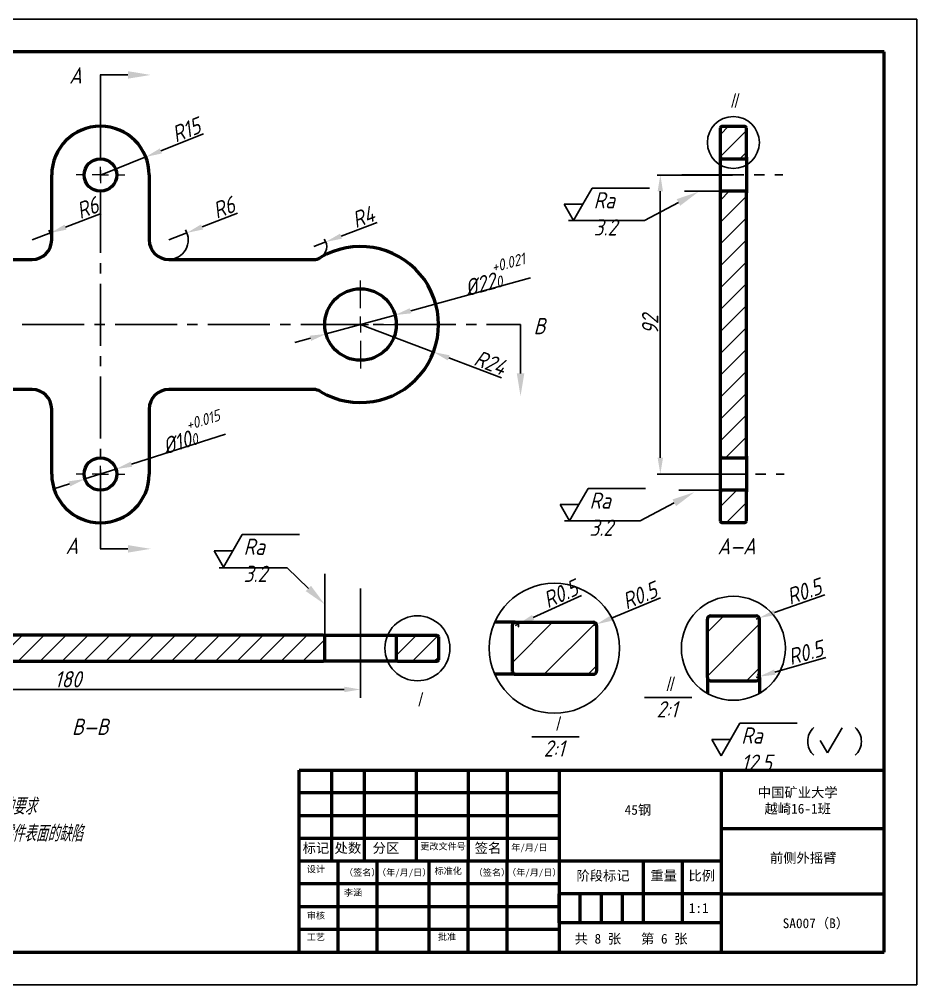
# Model space of a CAD drawing. Header units: millimetres. Extents: x -1183 to 2192, y -627 to 612.
# Drawn here: x 1607.2 to 1883.2, y 314.8 to 611.8 of the extents above; entities that cross this region are included whole.
import ezdxf
from ezdxf import colors
from ezdxf.entities.mleader import LeaderData, LeaderLine
from ezdxf.math import Vec2, Vec3

# ---------------------------------------------------------------- set-up
doc = ezdxf.new("R2010")
doc.units = ezdxf.units.MM
doc.linetypes.add('CENTER2', pattern=[28.575, 19.05, -3.175, 3.175, -3.175])
doc.linetypes.add('SLD-实线', pattern=[0])
doc.layers.add('6文字层', color=7, linetype='Continuous')
doc.layers.add('尺寸线', color=7, linetype='SLD-实线')
for name, color, linetype, lineweight in [('剖面线', 7, 'Continuous', 25), ('标注', 7, 'Continuous', 25), ('点划线', 7, 'CENTER2', 25), ('粗实线', 7, 'Continuous', 50), ('细实线', 7, 'Continuous', 25)]:
    doc.layers.add(name, color=color, linetype=linetype, lineweight=lineweight)
doc.styles.add('8', font='gbeitc.shx', dxfattribs={"height": 8, "bigfont": 'gbcbig.shx'})
doc.styles.add('标注字体', font='gbeitc.shx', dxfattribs={"height": 5, "bigfont": 'gbcbig.shx'})
doc.dimstyles.new('标注', dxfattribs={"dimtxt": 5, "dimasz": 5, "dimexe": 1, "dimexo": 0, "dimtad": 1, "dimdec": 1, "dimdsep": 46, "dimtxsty": '标注字体', "dimcen": -1, "dimadec": 0, "dimazin": 0, "dimtfac": 1, "dimtdec": 1, "dimtmove": 0, "dimatfit": 3, "dimfxl": 1, "dimarcsym": 0})
doc.dimstyles.new('轴径 标注', dxfattribs={"dimtxt": 5, "dimasz": 5, "dimexe": 1, "dimexo": 0, "dimtad": 1, "dimdec": 1, "dimdsep": 46, "dimtxsty": '标注字体', "dimcen": -1, "dimadec": 0, "dimazin": 0, "dimtfac": 1, "dimtdec": 1, "dimtmove": 0, "dimatfit": 3, "dimfxl": 1, "dimarcsym": 0})
pattern_1 = [(45, (-140.362, 297), (-3.367596, 3.367596), [])]

# ---------------------------------------------------------------- blocks, each defined once
blk = doc.blocks.new('SW_CENTERMARKSYMBOL_1')
at = {"color": 0, "linetype": 'Continuous', "lineweight": 0}
for p, q in [((0, 2.5), (0, 3.75)), ((-2.5, 0), (-3.75, 0)), ((0, 0), (-1.25, 0)), ((0, 0), (0, 1.25)), ((0, 0), (0, -1.25)), ((0, 0), (1.25, 0)), ((2.5, 0), (3.75, 0)), ((0, -2.5), (0, -3.75))]:
    blk.add_line(p, q, dxfattribs=at)
blk = doc.blocks.new('SW_CENTERMARKSYMBOL_2')
at = {"color": 0, "linetype": 'Continuous', "lineweight": 0}
for p, q in [((0, 2.5), (0, 6.75)), ((-2.5, 0), (-6.75, 0)), ((0, 0), (-1.25, 0)), ((0, 0), (0, 1.25)), ((0, 0), (0, -1.25)), ((0, 0), (1.25, 0)), ((2.5, 0), (6.75, 0)), ((0, -2.5), (0, -6.75))]:
    blk.add_line(p, q, dxfattribs=at)
blk = doc.blocks.new('SW_CENTERMARKSYMBOL_3')
at = {"color": 0, "linetype": 'Continuous', "lineweight": 0}
for p, q in [((0, 2.5), (0, 3.75)), ((-2.5, 0), (-3.75, 0)), ((0, 0), (-1.25, 0)), ((0, 0), (0, 1.25)), ((0, 0), (0, -1.25)), ((0, 0), (1.25, 0)), ((2.5, 0), (3.75, 0)), ((0, -2.5), (0, -3.75))]:
    blk.add_line(p, q, dxfattribs=at)
blk = doc.blocks.new('*D60')
at = {"layer": 'Defpoints', "color": 0, "transparency": 16777216}
for p in [(1826.53, 563.93), (1804.37, 471.93), (1826.95, 471.93)]:
    blk.add_point(p, dxfattribs=at)
at = {"layer": '标注', "color": 0, "lineweight": -2, "transparency": 16777216}
for p, q in [((1826.53, 563.93), (1803.37, 563.93)), ((1804.37, 558.93), (1804.37, 476.93)), ((1826.95, 471.93), (1803.37, 471.93))]:
    blk.add_line(p, q, dxfattribs=at)
at = {"layer": '标注', "color": 0, "transparency": 16777216}
for points in [[(1803.54, 558.93), (1805.2, 558.93), (1804.37, 563.93)], [(1803.54, 476.93), (1805.2, 476.93), (1804.37, 471.93)]]:
    blk.add_solid(points, dxfattribs=at)
at = {"layer": '标注', "color": 0, "transparency": 16777216, "insert": (1801.24, 517.93), "char_height": 5, "attachment_point": 5, "rotation": 90, "style": '标注字体'}
blk.add_mtext('92', dxfattribs=at)
blk = doc.blocks.new('*D61')
at = {"layer": 'Defpoints', "color": 0, "transparency": 16777216}
for p in [(1712.15, 431.78), (1532.15, 405.66), (1712.15, 405.66)]:
    blk.add_point(p, dxfattribs=at)
at = {"layer": '标注', "color": 0, "lineweight": -2, "transparency": 16777216}
for p, q in [((1712.15, 431.78), (1712.15, 404.66)), ((1532.15, 405.66), (1532.15, 406.66)), ((1537.15, 405.66), (1707.15, 405.66))]:
    blk.add_line(p, q, dxfattribs=at)
at = {"layer": '标注', "color": 0, "transparency": 16777216}
for points in [[(1537.15, 406.5), (1537.15, 404.83), (1532.15, 405.66)], [(1707.15, 406.5), (1707.15, 404.83), (1712.15, 405.66)]]:
    blk.add_solid(points, dxfattribs=at)
at = {"layer": '标注', "color": 0, "transparency": 16777216, "insert": (1622.15, 408.79), "char_height": 5, "attachment_point": 5, "style": '标注字体'}
blk.add_mtext('180', dxfattribs=at)
blk = doc.blocks.new('*D64')
at = {"layer": 'Defpoints', "color": 0, "transparency": 16777216}
for p in [(1722.76, 520.85), (1701.54, 515.02)]:
    blk.add_point(p, dxfattribs=at)
at = {"layer": '标注', "color": 0, "lineweight": -2, "transparency": 16777216}
for p, q in [((1764.48, 532.31), (1727.58, 522.17)), ((1701.54, 515.02), (1722.76, 520.85)), ((1696.72, 513.69), (1691.9, 512.37))]:
    blk.add_line(p, q, dxfattribs=at)
at = {"layer": '标注', "color": 0, "transparency": 16777216}
for points in [[(1727.36, 522.97), (1727.8, 521.37), (1722.76, 520.85)], [(1696.5, 514.5), (1696.94, 512.89), (1701.54, 515.02)]]:
    blk.add_solid(points, dxfattribs=at)
at = {"layer": '标注', "color": 0, "transparency": 16777216, "insert": (1753.58, 533.29), "char_height": 5, "attachment_point": 5, "rotation": 15.3622, "style": '标注字体'}
blk.add_mtext('%%C22{\\H0.7x;\\S+0.021^ 0;}', dxfattribs=at)
blk = doc.blocks.new('*D66')
at = {"layer": 'Defpoints', "color": 0, "transparency": 16777216}
for p in [(1636.92, 473.45), (1627.39, 470.42)]:
    blk.add_point(p, dxfattribs=at)
at = {"layer": '标注', "color": 0, "lineweight": -2, "transparency": 16777216}
for p, q in [((1670.65, 484.17), (1641.68, 474.96)), ((1627.39, 470.42), (1636.92, 473.45)), ((1622.62, 468.9), (1617.86, 467.39))]:
    blk.add_line(p, q, dxfattribs=at)
at = {"layer": '标注', "color": 0, "transparency": 16777216}
for points in [[(1641.43, 475.76), (1641.93, 474.17), (1636.92, 473.45)], [(1622.37, 469.7), (1622.87, 468.11), (1627.39, 470.42)]]:
    blk.add_solid(points, dxfattribs=at)
at = {"layer": '标注', "color": 0, "transparency": 16777216, "insert": (1660.19, 484.87), "char_height": 5, "attachment_point": 5, "rotation": 17.6409, "style": '标注字体'}
blk.add_mtext('%%C10{\\H0.7x;\\S+0.015^ 0;}', dxfattribs=at)
blk = doc.blocks.new('*D69')
at = {"layer": 'Defpoints', "color": 0, "transparency": 16777216}
for p in [(1712.15, 517.93), (1734.6, 509.45)]:
    blk.add_point(p, dxfattribs=at)
at = {"layer": '标注', "color": 0, "lineweight": -2, "transparency": 16777216}
for p, q in [((1712.15, 517.93), (1734.6, 509.45)), ((1755.5, 501.56), (1739.28, 507.68))]:
    blk.add_line(p, q, dxfattribs=at)
at = {"layer": '标注', "color": 0, "transparency": 16777216}
blk.add_solid([(1739.57, 508.46), (1738.98, 506.9), (1734.6, 509.45)], dxfattribs=at)
at = {"layer": '标注', "color": 0, "transparency": 16777216, "insert": (1752.02, 506.21), "char_height": 5, "attachment_point": 5, "rotation": 339.3058, "style": '标注字体'}
blk.add_mtext('R24', dxfattribs=at)
blk = doc.blocks.new('*D71')
at = {"layer": 'Defpoints', "color": 0, "transparency": 16777216}
for p in [(1697.74, 541.94), (1701.48, 543.35)]:
    blk.add_point(p, dxfattribs=at)
at = {"layer": '标注', "color": 0, "lineweight": -2, "transparency": 16777216}
for p, q in [((1717.27, 549.3), (1706.16, 545.11)), ((1697.74, 541.94), (1701.48, 543.35))]:
    blk.add_line(p, q, dxfattribs=at)
blk.add_arc((1697.74, 541.94), 4, 300.9833, 34.9685, dxfattribs=at)
at = {"layer": '标注', "color": 0, "transparency": 16777216}
blk.add_solid([(1705.86, 545.89), (1706.45, 544.33), (1701.48, 543.35)], dxfattribs=at)
at = {"layer": '标注', "color": 0, "transparency": 16777216, "insert": (1712.95, 551.01), "char_height": 5, "attachment_point": 5, "rotation": 20.6445, "style": '标注字体'}
blk.add_mtext('R4', dxfattribs=at)
blk = doc.blocks.new('*D74')
at = {"layer": 'Defpoints', "color": 0, "transparency": 16777216}
for p in [(1653.15, 543.94), (1658.74, 546.12)]:
    blk.add_point(p, dxfattribs=at)
at = {"layer": '标注', "color": 0, "lineweight": -2, "transparency": 16777216}
for p, q in [((1674.36, 552.23), (1663.4, 547.94)), ((1653.15, 543.94), (1658.74, 546.12))]:
    blk.add_line(p, q, dxfattribs=at)
blk.add_arc((1653.15, 543.94), 6, 270, 30.9003, dxfattribs=at)
at = {"layer": '标注', "color": 0, "transparency": 16777216}
blk.add_solid([(1663.09, 548.72), (1663.7, 547.17), (1658.74, 546.12)], dxfattribs=at)
at = {"layer": '标注', "color": 0, "transparency": 16777216, "insert": (1670.07, 553.91), "char_height": 5, "attachment_point": 5, "rotation": 21.351, "style": '标注字体'}
blk.add_mtext('R6', dxfattribs=at)
blk = doc.blocks.new('*D78')
at = {"layer": 'Defpoints', "color": 0, "transparency": 16777216}
for p in [(1611.15, 543.94), (1616.75, 546.09)]:
    blk.add_point(p, dxfattribs=at)
at = {"layer": '标注', "color": 0, "lineweight": -2, "transparency": 16777216}
for p, q in [((1632.4, 552.12), (1621.42, 547.89)), ((1611.15, 543.94), (1616.75, 546.09))]:
    blk.add_line(p, q, dxfattribs=at)
blk.add_arc((1611.15, 543.94), 6, 0, 30.6132, dxfattribs=at)
at = {"layer": '标注', "color": 0, "transparency": 16777216}
blk.add_solid([(1621.12, 548.67), (1621.71, 547.11), (1616.75, 546.09)], dxfattribs=at)
at = {"layer": '标注', "color": 0, "transparency": 16777216, "insert": (1628.12, 553.82), "char_height": 5, "attachment_point": 5, "rotation": 21.0639, "style": '标注字体'}
blk.add_mtext('R6', dxfattribs=at)
blk = doc.blocks.new('*D84')
at = {"layer": 'Defpoints', "color": 0, "transparency": 16777216}
for p in [(1783.77, 425.32), (1784.7, 425.7)]:
    blk.add_point(p, dxfattribs=at)
at = {"layer": '标注', "color": 0, "lineweight": -2, "transparency": 16777216}
for p, q in [((1804.44, 433.83), (1789.32, 427.6)), ((1783.77, 425.32), (1784.7, 425.7))]:
    blk.add_line(p, q, dxfattribs=at)
at = {"layer": '标注', "color": 0, "transparency": 16777216}
blk.add_solid([(1789, 428.37), (1789.64, 426.83), (1784.7, 425.7)], dxfattribs=at)
at = {"layer": '标注', "color": 0, "transparency": 16777216, "insert": (1798, 434.56), "char_height": 5, "attachment_point": 5, "rotation": 22.3662, "style": '标注字体'}
blk.add_mtext('R0.5', dxfattribs=at)
blk = doc.blocks.new('*D85')
at = {"layer": 'Defpoints', "color": 0, "transparency": 16777216}
for p in [(1759.77, 425.32), (1760.68, 425.73)]:
    blk.add_point(p, dxfattribs=at)
at = {"layer": '标注', "color": 0, "lineweight": -2, "transparency": 16777216}
for p, q in [((1780.13, 434.56), (1765.23, 427.8)), ((1759.77, 425.32), (1760.68, 425.73))]:
    blk.add_line(p, q, dxfattribs=at)
blk.add_arc((1759.77, 425.32), 1, 327.1282, 90, dxfattribs=at)
at = {"layer": '标注', "color": 0, "transparency": 16777216}
blk.add_solid([(1764.89, 428.56), (1765.58, 427.04), (1760.68, 425.73)], dxfattribs=at)
at = {"layer": '标注', "color": 0, "transparency": 16777216, "insert": (1773.66, 435.06), "char_height": 5, "attachment_point": 5, "rotation": 24.424, "style": '标注字体'}
blk.add_mtext('R0.5', dxfattribs=at)
blk = doc.blocks.new('*D86')
at = {"layer": 'Defpoints', "color": 0, "transparency": 16777216}
for p in [(1833.84, 427.32), (1834.78, 427.65)]:
    blk.add_point(p, dxfattribs=at)
at = {"layer": '标注', "color": 0, "lineweight": -2, "transparency": 16777216}
for p, q in [((1854.94, 434.72), (1839.5, 429.31)), ((1833.84, 427.32), (1834.78, 427.65))]:
    blk.add_line(p, q, dxfattribs=at)
at = {"layer": '标注', "color": 0, "transparency": 16777216}
blk.add_solid([(1839.23, 430.09), (1839.78, 428.52), (1834.78, 427.65)], dxfattribs=at)
at = {"layer": '标注', "color": 0, "transparency": 16777216, "insert": (1848.54, 435.79), "char_height": 5, "attachment_point": 5, "rotation": 19.3252, "style": '标注字体'}
blk.add_mtext('R0.5', dxfattribs=at)
blk = doc.blocks.new('*D87')
at = {"layer": 'Defpoints', "color": 0, "transparency": 16777216}
for p in [(1833.84, 409.32), (1834.8, 409.6)]:
    blk.add_point(p, dxfattribs=at)
at = {"layer": '标注', "color": 0, "lineweight": -2, "transparency": 16777216}
for p, q in [((1855.32, 415.52), (1839.61, 410.99)), ((1833.84, 409.32), (1834.8, 409.6))]:
    blk.add_line(p, q, dxfattribs=at)
blk.add_arc((1833.84, 409.32), 1, 0, 73.4056, dxfattribs=at)
at = {"layer": '标注', "color": 0, "transparency": 16777216}
blk.add_solid([(1839.37, 411.79), (1839.84, 410.19), (1834.8, 409.6)], dxfattribs=at)
at = {"layer": '标注', "color": 0, "transparency": 16777216, "insert": (1849, 416.95), "char_height": 5, "attachment_point": 5, "rotation": 16.1098, "style": '标注字体'}
blk.add_mtext('R0.5', dxfattribs=at)
blk = doc.blocks.new('*D122')
at = {"layer": 'Defpoints', "color": 0, "transparency": 16777216}
for p in [(1646.09, 569.48), (1632.15, 563.93)]:
    blk.add_point(p, dxfattribs=at)
at = {"layer": '标注', "color": 0, "lineweight": -2, "transparency": 16777216}
for p, q in [((1663.89, 576.58), (1650.73, 571.33)), ((1632.15, 563.93), (1646.09, 569.48))]:
    blk.add_line(p, q, dxfattribs=at)
at = {"layer": '标注', "color": 0, "transparency": 16777216}
blk.add_solid([(1650.42, 572.11), (1651.04, 570.56), (1646.09, 569.48)], dxfattribs=at)
at = {"layer": '标注', "color": 0, "transparency": 16777216, "insert": (1658.48, 577.78), "char_height": 5, "attachment_point": 5, "rotation": 21.7229, "style": '标注字体'}
blk.add_mtext('R15', dxfattribs=at)

msp = doc.modelspace()

# ---------------------------------------------------------------- hatches: boundary and pattern name
at = {"layer": '剖面线'}
h = msp.add_hatch(dxfattribs=at)
h.set_pattern_fill('ANSI31', color=256, scale=1.5)
h.set_pattern_definition(pattern_1)
h.paths.add_polyline_path([(1830.841, 578.432, 0.4142136), (1830.341, 578.932), (1823.341, 578.932, 0.4142136), (1822.841, 578.432), (1822.841, 569.432, 0.4142136), (1823.341, 568.932), (1830.341, 568.932, 0.4142136), (1830.841, 569.432)])
h = msp.add_hatch(dxfattribs=at)
h.set_pattern_fill('ANSI31', color=256, scale=1.5)
h.set_pattern_definition(pattern_1)
h.paths.add_polyline_path([(1830.841, 558.432, 0.4142136), (1830.341, 558.932), (1823.341, 558.932, 0.4142136), (1822.841, 558.432), (1822.841, 477.432, 0.4142136), (1823.341, 476.932), (1830.341, 476.932, 0.4142136), (1830.841, 477.432)])
h = msp.add_hatch(dxfattribs=at)
h.set_pattern_fill('ANSI31', color=256, scale=1.5)
h.set_pattern_definition(pattern_1)
h.paths.add_polyline_path([(1830.841, 466.432, 0.4142136), (1830.341, 466.932), (1823.341, 466.932, 0.4142136), (1822.841, 466.432), (1822.841, 457.432, 0.4142136), (1823.341, 456.932), (1830.341, 456.932, 0.4142136), (1830.841, 457.432)])
h = msp.add_hatch(dxfattribs=at)
h.set_pattern_fill('ANSI31', color=256, scale=3)
h.set_pattern_definition([(45, (-2107.566, -135.543), (-6.735192, 6.735192), [])])
h.paths.add_polyline_path([(1834.841, 427.321, 0.4142136), (1833.841, 428.321), (1819.841, 428.321, 0.4142136), (1818.841, 427.321), (1818.841, 409.321, 0.4142136), (1819.841, 408.321), (1833.841, 408.321, 0.4142136), (1834.841, 409.321)])
h = msp.add_hatch(dxfattribs=at)
h.set_pattern_fill('ANSI31', color=256, scale=3)
h.set_pattern_definition([(45, (-1968.253, 175.679), (-6.735192, 6.735192), [])])
h.paths.add_polyline_path([(1783.772, 410.321, 0.4142136), (1784.772, 411.321), (1784.772, 425.321, 0.4142136), (1783.772, 426.321), (1759.772, 426.321, 0.4142136), (1758.772, 425.321), (1758.772, 411.321, 0.4142136), (1759.772, 410.321)])
h = msp.add_hatch(dxfattribs=at)
h.set_pattern_fill('ANSI31', color=256, scale=1.5)
h.set_pattern_definition(pattern_1)
h.paths.add_polyline_path([(1701.15, 421.821, 0.4142136), (1700.65, 422.321), (1544.45, 422.321, 0.4142136), (1543.95, 421.821), (1543.95, 414.821, 0.4142136), (1544.45, 414.321), (1700.65, 414.321, 0.4142136), (1701.15, 414.821)])
h = msp.add_hatch(dxfattribs=at)
h.set_pattern_fill('ANSI31', color=256, scale=1.5)
h.set_pattern_definition(pattern_1)
h.paths.add_polyline_path([(1735.65, 414.321, 0.4142136), (1736.15, 414.821), (1736.15, 421.821, 0.4142136), (1735.65, 422.321), (1723.65, 422.321, 0.4142136), (1723.15, 421.821), (1723.15, 414.821, 0.4142136), (1723.65, 414.321)])

# ---------------------------------------------------------------- linework, layer by layer
at = {"color": 7, "linetype": 'Continuous', "lineweight": 50}
for p, q in [((1822.841, 569.432), (1822.841, 578.432)), ((1823.341, 578.932), (1830.341, 578.932)), ((1830.841, 569.432), (1830.841, 578.432)), ((1822.841, 558.432), (1822.841, 569.432)), ((1823.341, 568.932), (1830.341, 568.932)), ((1830.841, 569.432), (1830.841, 558.432)), ((1617.15, 543.937), (1617.15, 563.932)), ((1647.15, 563.932), (1647.15, 543.937)), ((1822.841, 477.432), (1822.841, 558.432)), ((1830.341, 558.932), (1823.341, 558.932)), ((1830.841, 477.432), (1830.841, 558.432)), ((1556.229, 537.937), (1611.15, 537.937)), ((1653.15, 537.937), (1697.736, 537.937)), ((1611.15, 497.927), (1556.229, 497.927)), ((1697.736, 497.927), (1653.15, 497.927)), ((1617.15, 471.932), (1617.15, 491.927)), ((1647.15, 491.927), (1647.15, 471.932)), ((1822.841, 466.432), (1822.841, 477.432)), ((1823.341, 476.932), (1830.341, 476.932)), ((1830.841, 477.432), (1830.841, 466.432)), ((1822.841, 457.432), (1822.841, 466.432)), ((1830.341, 466.932), (1823.341, 466.932)), ((1830.841, 457.432), (1830.841, 466.432)), ((1830.341, 456.932), (1823.341, 456.932)), ((1819.841, 428.321), (1833.841, 428.321)), ((1758.772, 425.321), (1758.772, 411.321)), ((1759.772, 426.321), (1783.772, 426.321)), ((1784.772, 425.321), (1784.772, 411.321)), ((1818.841, 409.321), (1818.841, 427.321)), ((1834.841, 409.321), (1834.841, 427.321)), ((1700.65, 422.321), (1723.65, 422.321)), ((1701.15, 414.821), (1701.15, 421.821)), ((1723.15, 421.821), (1723.15, 414.821)), ((1723.65, 422.321), (1735.65, 422.321)), ((1736.15, 421.821), (1736.15, 414.821)), ((1544.45, 414.321), (1700.65, 414.321)), ((1723.65, 414.321), (1700.65, 414.321)), ((1723.65, 414.321), (1735.65, 414.321)), ((1759.772, 410.321), (1783.772, 410.321)), ((1819.841, 408.321), (1833.841, 408.321))]:
    msp.add_line(p, q, dxfattribs=at)
for p, q in [((1855.796, 386.196), (1860.291, 393.816)), ((1853.549, 390.006), (1855.796, 386.196))]:
    msp.add_line(p, q)
for centre, radius in [((1632.15, 563.932), 5), ((1712.15, 517.932), 11), ((1632.15, 471.932), 5)]:
    msp.add_circle(centre, radius, dxfattribs=at)
for centre, radius, start, end in [((1632.15, 563.932), 15, 0, 180), ((1823.341, 578.432), 0.5, 90, 180), ((1830.341, 578.432), 0.5, 0, 90), ((1823.341, 569.432), 0.5, 180, 270), ((1830.341, 569.432), 0.5, 270, 0), ((1823.341, 558.432), 0.5, 90, 180), ((1830.341, 558.432), 0.5, 0, 90), ((1611.15, 543.937), 6, 270, 0), ((1653.15, 543.937), 6, 180, 270), ((1712.15, 517.932), 24, 239.0167, 120.9833), ((1697.736, 541.937), 4, 270, 300.9833), ((1611.15, 491.927), 6, 0, 90), ((1653.15, 491.927), 6, 90, 180), ((1697.736, 493.927), 4, 59.0167, 90), ((1823.341, 477.432), 0.5, 180, 270), ((1830.341, 477.432), 0.5, 270, 0), ((1632.15, 471.932), 15, 180, 0), ((1823.341, 466.432), 0.5, 90, 180), ((1830.341, 466.432), 0.5, 0, 90), ((1823.341, 457.432), 0.5, 180, 270), ((1830.341, 457.432), 0.5, 270, 0), ((1819.841, 427.321), 1, 90, 180), ((1833.841, 427.321), 1, 0, 90), ((1759.772, 425.321), 1, 90, 180), ((1783.772, 425.321), 1, 0, 90), ((1700.65, 421.821), 0.5, 0, 90), ((1723.65, 421.821), 0.5, 90, 180), ((1735.65, 421.821), 0.5, 0, 90), ((1700.65, 414.821), 0.5, 270, 0), ((1723.65, 414.821), 0.5, 180, 270), ((1735.65, 414.821), 0.5, 270, 0), ((1759.772, 411.321), 1, 180, 270), ((1783.772, 411.321), 1, 270, 0), ((1819.841, 409.321), 1, 180, 270), ((1833.841, 409.321), 1, 270, 0)]:
    msp.add_arc(centre, radius, start, end, dxfattribs=at)
at = {"layer": '尺寸线'}
for centre, start, end in [((1855.408, 389.688), 131.44645, 228.55355), ((1860.53, 389.688), 311.44645, 48.55355)]:
    msp.add_arc(centre, 5.706, start, end, dxfattribs=at)
at = {"layer": '标注'}
for p, q in [((1632.15, 594.715), (1632.15, 585.601)), ((1780.56, 554.916), (1783.447, 559.916)), ((1783.447, 559.916), (1801.054, 559.916)), ((1823.341, 558.932), (1811.811, 558.932)), ((1774.786, 554.916), (1780.56, 554.916)), ((1774.786, 554.916), (1777.673, 549.916)), ((1777.673, 549.916), (1780.56, 554.916)), ((1799.108, 549.916), (1776.174, 549.916)), ((1761.017, 517.932), (1752.672, 517.932)), ((1779.287, 462.51), (1782.173, 467.51)), ((1782.173, 467.51), (1799.781, 467.51)), ((1823.341, 466.932), (1810.083, 466.932)), ((1773.513, 462.51), (1779.287, 462.51)), ((1773.513, 462.51), (1776.4, 457.51)), ((1776.4, 457.51), (1779.287, 462.51)), ((1797.835, 457.51), (1774.901, 457.51)), ((1632.15, 448.915), (1632.15, 456.974)), ((1672.894, 448.323), (1675.78, 453.323)), ((1675.78, 453.323), (1693.388, 453.323)), ((1667.12, 448.323), (1672.894, 448.323)), ((1667.12, 448.323), (1670.007, 443.323)), ((1670.007, 443.323), (1672.894, 448.323)), ((1668.704, 443.057), (1689.219, 443.057)), ((1701.15, 421.821), (1701.15, 441.233)), ((1799.535, 403.187), (1814.099, 403.187)), ((1825.985, 390.248), (1828.872, 395.248)), ((1828.872, 395.248), (1846.479, 395.248)), ((1764.815, 391.093), (1779.379, 391.093)), ((1820.211, 390.248), (1825.985, 390.248)), ((1820.211, 390.248), (1823.098, 385.248)), ((1823.098, 385.248), (1825.985, 390.248))]:
    msp.add_line(p, q, dxfattribs=at)
for centre, radius in [((1826.841, 573.932), 8), ((1771.772, 418.321), 20), ((1826.841, 418.321), 16), ((1729.65, 418.321), 10)]:
    msp.add_circle(centre, radius, dxfattribs=at)
at = {"layer": '点划线'}
for p, q in [((1632.15, 587.621), (1632.15, 448.915)), ((1811.033, 563.932), (1842.021, 563.932)), ((1493.777, 517.932), (1752.672, 517.932)), ((1811.455, 471.932), (1842.443, 471.932)), ((1712.15, 436.707), (1712.15, 403.064))]:
    msp.add_line(p, q, dxfattribs=at)
at = {"layer": '粗实线'}
for p, q in [((1873.234, 601.83), (1473.234, 601.83)), ((1873.234, 324.83), (1873.234, 601.83)), ((1759.772, 426.321), (1753.441, 426.321)), ((1700.65, 422.321), (1544.45, 422.321)), ((1759.772, 410.321), (1753.441, 410.321)), ((1818.841, 409.321), (1818.841, 404.464)), ((1834.841, 409.321), (1834.841, 404.464)), ((1693.234, 324.83), (1693.234, 380.83)), ((1693.234, 380.83), (1873.234, 380.83)), ((1701.234, 380.83), (1741.234, 380.83)), ((1703.234, 380.83), (1703.234, 352.83)), ((1713.234, 380.83), (1713.234, 352.83)), ((1713.234, 380.83), (1729.234, 380.83)), ((1729.234, 380.83), (1729.234, 352.83)), ((1745.234, 380.83), (1745.234, 352.83)), ((1757.234, 380.83), (1757.234, 352.83)), ((1773.234, 380.83), (1773.234, 324.83)), ((1823.234, 324.83), (1823.234, 380.83)), ((1773.234, 373.83), (1693.234, 373.83)), ((1773.234, 366.83), (1693.234, 366.83)), ((1873.234, 362.83), (1823.234, 362.83)), ((1773.234, 359.83), (1693.234, 359.83)), ((1773.234, 352.83), (1693.234, 352.83)), ((1705.234, 324.83), (1705.234, 352.83)), ((1717.234, 324.83), (1717.234, 352.83)), ((1733.234, 324.83), (1733.234, 352.83)), ((1745.234, 324.83), (1745.234, 352.83)), ((1757.234, 324.83), (1757.234, 352.83)), ((1823.234, 352.83), (1773.234, 352.83)), ((1799.234, 333.83), (1799.234, 352.83)), ((1811.234, 333.83), (1811.234, 352.83)), ((1823.234, 342.83), (1823.234, 352.83)), ((1773.234, 345.83), (1693.234, 345.83)), ((1823.234, 342.83), (1773.234, 342.83)), ((1773.234, 333.83), (1773.234, 342.83)), ((1779.734, 333.83), (1779.734, 342.83)), ((1786.234, 333.83), (1786.234, 342.83)), ((1792.734, 333.83), (1792.734, 342.83)), ((1823.234, 333.83), (1823.234, 342.83)), ((1823.234, 342.83), (1873.234, 342.83)), ((1773.234, 338.83), (1693.234, 338.83)), ((1823.234, 333.83), (1773.234, 333.83)), ((1823.234, 324.83), (1823.234, 333.83)), ((1773.234, 331.83), (1693.234, 331.83)), ((1473.234, 324.83), (1873.234, 324.83))]:
    msp.add_line(p, q, dxfattribs=at)
at = {"layer": '细实线'}
for p, q in [((1883.234, 611.83), (1463.234, 611.83)), ((1883.234, 314.83), (1883.234, 611.83)), ((1463.234, 314.83), (1883.234, 314.83))]:
    msp.add_line(p, q, dxfattribs=at)

# ---------------------------------------------------------------- block references
at = {"color": 7, "linetype": 'Continuous', "lineweight": 50, "xscale": 2, "yscale": 2, "zscale": 2}
for name, p in [('SW_CENTERMARKSYMBOL_3', (1632.15, 563.932)), ('SW_CENTERMARKSYMBOL_2', (1712.15, 517.932)), ('SW_CENTERMARKSYMBOL_1', (1632.15, 471.932))]:
    msp.add_blockref(name, p, dxfattribs=at)

# ---------------------------------------------------------------- texts
at = {"layer": '6文字层', "insert": (1525.014, 372.184), "char_height": 8, "attachment_point": 1, "style": '8'}
msp.add_mtext_dynamic_manual_height_columns('\\pxi-3,l3,t1,3;{\\H0.625x;1.^I未住形状公差应满足GB01804-2000的要求\\P2.^I零件加工表面上，不应有划痕、擦伤等损伤零件表面的缺陷\\P3.^I未注长度尺寸允许偏差±0.5mm\\P4.^I加工后的零件不允许有毛刺}', width=189.36727, gutter_width=40, heights=[0], dxfattribs=at)
at = {"layer": '标注', "style": '标注字体'}
for s, p in [('A', (1622.559, 592.045)), ('Ⅱ', (1824.933, 584.17)), ('B', (1765.39, 514.953)), ('A', (1621.437, 447.351)), ('A—A', (1821.981, 447.226)), ('Ⅱ', (1805.082, 404.72)), ('Ⅰ', (1728.176, 399.942)), ('2:1', (1803.197, 397.04)), ('B—B', (1623.38, 391.664)), ('Ⅰ', (1770.605, 392.547)), ('2:1', (1768.477, 384.983))]:
    msp.add_text(s, height=5, dxfattribs=at).set_placement(p)
at = {"layer": '标注', "char_height": 5, "attachment_point": 1, "style": '标注字体'}
for s, width, insert in [('Ra 3.2', 14.83215, (1783.854, 558.65)), ('Ra 3.2', 14.83215, (1782.581, 466.244)), ('Ra 3.2', 14.83215, (1676.188, 452.057)), ('Ra 12.5', 16.08041, (1829.279, 393.982))]:
    msp.add_mtext_dynamic_manual_height_columns(s, width=width, gutter_width=25, heights=[0], dxfattribs=dict(at, insert=insert))
at = {"layer": '粗实线', "attachment_point": 1}
for s, width, gutter_width, heights, insert, char_height in [('{\\fSimSun|b0|i0|c134|p2;中国矿业大学\\P 越崎16-1班}', 26.89095, 35, [9.551], (1834.374, 375.496), 3), ('{\\fSimSun|b0|i0|c134|p2;45钢}', 25.69773, 35, [8.806], (1793.396, 370.109), 3), ('{\\fSimSun|b0|i0|c134|p2;标记}', 13.01981, 35, [8.06], (1694.334, 358.379), 3), ('{\\fSimSun|b0|i0|c134|p2;处数}', 13.01981, 35, [8.06], (1704.184, 358.381), 3), ('{\\fSimSun|b0|i0|c134|p2;分区}', 13.01981, 35, [8.06], (1715.88, 358.384), 3), ('{\\fSimSun|b0|i0|c134|p2;更改文件号}', 23.74448, 35, [7.602], (1730.534, 358.386), 2), ('{\\fSimSun|b0|i0|c134|p2;签名}', 13.01981, 35, [8.06], (1747.271, 358.388), 3), ('{\\fSimSun|b0|i0|c134|p2;年/月/日}', 21.19211, 35, [6.893], (1758.529, 358.044), 2), ('{\\fSimSun|b0|i0|c134|p2;前侧外摇臂}', 53.77286, 35, [11.338], (1838.084, 355.336), 3), ('{\\fSimSun|b0|i0|c134|p2;设计}', 12, 0, [8.06], (1695.629, 351.366), 2), ('{\\fSimSun|b0|i0|c134|p2;（签名）}', 12, 0, [8.06], (1707.09, 350.369), 2), ('\\pxr0.58213;{\\fSimSun|b0|i0|c134|p2;（年/月/日）}', 23.84336, 0, [4.89], (1717.234, 350.369), 2), ('{\\fSimSun|b0|i0|c134|p2;标准化}', 13.01981, 35, [8.06], (1734.929, 350.83), 2), ('{\\fSimSun|b0|i0|c134|p2;（签名）}', 12, 0, [8.06], (1746.971, 350.362), 2), ('\\pxr0.58213;{\\fSimSun|b0|i0|c134|p2;（年/月/日）}', 23.84336, 0, [4.89], (1757.234, 350.362), 2), ('{\\fSimSun|b0|i0|c134|p2;阶段标记}', 17.87965, 35, [7.406], (1778.571, 349.879), 3), ('{\\fSimSun|b0|i0|c134|p2;重量}', 13.01981, 35, [8.06], (1801.319, 349.877), 3), ('{\\fSimSun|b0|i0|c134|p2;比例}', 13.01981, 35, [8.06], (1813.022, 349.874), 3), ('{\\fSimSun|b0|i0|c134|p2;李涵}', 12, 0, [8.06], (1707.063, 344.173), 2), ('{\\fSimSun|b0|i0|c134|p2;1:1}', 13.01981, 35, [8.06], (1813.105, 339.901), 3), ('{\\fSimSun|b0|i0|c134|p2;审核}', 12, 0, [8.06], (1695.629, 337.1), 2), ('{\\fSimSun|b0|i0|c134|p2;SA007（B）}', 24.25816, 35, [8.06], (1842.01, 335.226), 3), ('{\\fSimSun|b0|i0|c134|p2;工艺}', 12, 0, [8.06], (1695.629, 330.524), 2), ('{\\fSimSun|b0|i0|c134|p2;批准}', 13.01981, 35, [8.06], (1735.948, 330.576), 2), ('{\\fSimSun|b0|i0|c134|p2;共 8 张   第 6 张}', 40.2822, 35, [8.716], (1777.998, 330.474), 3)]:
    msp.add_mtext_dynamic_manual_height_columns(s, width=width, gutter_width=gutter_width, heights=heights, dxfattribs=dict(at, insert=insert, char_height=char_height))

# ---------------------------------------------------------------- dimensions: what is measured, and where the dimension line sits
at = {"layer": '标注'}
for center, mpoint, picture, middle in [((1632.15, 563.932), (1646.085, 569.484), '*D122', (1658.476, 577.784)), ((1653.15, 543.937), (1658.739, 546.121), '*D74', (1670.067, 553.905)), ((1611.15, 543.937), (1616.749, 546.093), '*D78', (1628.117, 553.82)), ((1697.736, 541.937), (1701.479, 543.347), '*D71', (1712.952, 551.009))]:
    dim = msp.add_radius_dim(center=center, mpoint=mpoint, dimstyle='标注', dxfattribs=at)
    dim.commit()
    dim.dimension.update_dxf_attribs({"geometry": picture, "text_midpoint": middle})
dim = msp.add_linear_dim(base=(1804.369, 471.932), p1=(1826.527, 563.932), p2=(1826.949, 471.932), angle=90, dimstyle='标注', dxfattribs=at)
dim.commit()
dim.dimension.update_dxf_attribs({"geometry": '*D60', "text_midpoint": (1801.244, 517.932)})
for p1, p2, text, picture, middle in [((1701.543, 515.018), (1722.757, 520.846), '<>{\\H0.7x;\\S+0.021^ 0;}', '*D64', (1754.599, 529.594)), ((1627.385, 470.417), (1636.915, 473.447), '<>{\\H0.7x;\\S+0.015^ 0;}', '*D66', (1661.353, 481.218))]:
    dim = msp.add_diameter_dim_2p(p1=p1, p2=p2, text=text, dimstyle='轴径 标注', override={"dimpost": '%%C<>'}, dxfattribs=at)
    dim.commit()
    dim.dimension.update_dxf_attribs({"geometry": picture, "text_midpoint": middle, "dimtype": 163})
dim = msp.add_radius_dim(center=(1712.15, 517.932), mpoint=(1734.602, 509.451), dimstyle='标注', dxfattribs=at)
dim.commit()
dim.dimension.update_dxf_attribs({"geometry": '*D69', "text_midpoint": (1750.918, 503.287), "dimtype": 164})
for center, mpoint, picture, middle in [((1759.772, 425.321), (1760.682, 425.734), '*D85', (1773.664, 435.062)), ((1783.772, 425.321), (1784.696, 425.701), '*D84', (1798.005, 434.557)), ((1833.841, 427.321), (1834.785, 427.652), '*D86', (1848.545, 435.789)), ((1833.841, 409.321), (1834.802, 409.598), '*D87', (1848.996, 416.951))]:
    dim = msp.add_radius_dim(center=center, mpoint=mpoint, text='R0.5', dimstyle='标注', dxfattribs=at)
    dim.commit()
    dim.dimension.update_dxf_attribs({"geometry": picture, "text_midpoint": middle})
dim = msp.add_linear_dim(base=(1712.15, 405.663), p1=(1532.15, 405.663), p2=(1712.15, 431.784), dimstyle='标注', dxfattribs=at)
dim.commit()
dim.dimension.update_dxf_attribs({"geometry": '*D61', "text_midpoint": (1622.15, 408.788)})

# ---------------------------------------------------------------- leaders
ml = msp.add_multileader_mtext('Standard', dxfattribs=at)
ml.set_content('', color=256)
ml.set_leader_properties()
ml.build(insert=Vec2(0, 0))
ml.multileader.update_dxf_attribs({"text_right_attachment_type": 6, "dogleg_length": 0.36, "arrow_head_size": 7})
ctx = ml.context
ctx.base_point, ctx.char_height, ctx.arrow_head_size, ctx.landing_gap_size, ctx.plane_origin = Vec3(1631.97, 598.215), 7, 7, 0.09, Vec3(1647.617, 594.715)
ctx.right_attachment, ctx.text_align_type = 6, 2
notes = []
notes.append((ctx, [(0, (1, 1, 0), (1632.51, 594.715), (-1, 0), 0.36, [(0, [(1647.617, 594.715)], 0, [])])]))
ctx.mtext.insert, ctx.mtext.alignment, ctx.mtext.flow_direction = Vec3(1632.06, 601.715), 3, 5
ml = msp.add_multileader_mtext('Standard', dxfattribs=at)
ml.set_content('', color=256)
ml.set_leader_properties()
ml.build(insert=Vec2(0, 0))
ml.multileader.update_dxf_attribs({"text_right_attachment_type": 6, "dogleg_length": 0.36, "arrow_head_size": 7})
ctx = ml.context
ctx.base_point, ctx.char_height, ctx.arrow_head_size, ctx.landing_gap_size, ctx.plane_origin = Vec3(1798.928, 553.416), 7, 7, 0.09, Vec3(1816.136, 558.785)
ctx.right_attachment, ctx.text_align_type = 6, 2
notes.append((ctx, [(0, (1, 1, 0), (1799.468, 549.916), (-1, 0), 0.36, [(0, [(1816.136, 558.785)], 0, [])])]))
ctx.mtext.insert, ctx.mtext.alignment, ctx.mtext.flow_direction = Vec3(1799.018, 556.916), 3, 5
ml = msp.add_multileader_mtext('Standard', dxfattribs=at)
ml.set_content('', color=256)
ml.set_leader_properties()
ml.build(insert=Vec2(0, 0))
ml.multileader.update_dxf_attribs({"text_right_attachment_type": 6, "dogleg_length": 0.36, "arrow_head_size": 7})
ctx = ml.context
ctx.base_point, ctx.char_height, ctx.arrow_head_size, ctx.landing_gap_size, ctx.plane_origin = Vec3(1760.837, 521.432), 7, 7, 0.09, Vec3(1761.377, 495.87)
ctx.right_attachment, ctx.text_align_type = 6, 2
notes.append((ctx, [(0, (1, 1, 0), (1761.377, 517.932), (-1, 0), 0.36, [(0, [(1761.377, 495.87)], 0, [])])]))
ctx.mtext.insert, ctx.mtext.alignment, ctx.mtext.flow_direction = Vec3(1760.927, 524.932), 3, 5
ml = msp.add_multileader_mtext('Standard', dxfattribs=at)
ml.set_content('', color=256)
ml.set_leader_properties()
ml.build(insert=Vec2(0, 0))
ml.multileader.update_dxf_attribs({"text_right_attachment_type": 6, "dogleg_length": 0.36, "arrow_head_size": 7})
ctx = ml.context
ctx.base_point, ctx.char_height, ctx.arrow_head_size, ctx.landing_gap_size, ctx.plane_origin = Vec3(1797.655, 461.01), 7, 7, 0.09, Vec3(1814.862, 466.38)
ctx.right_attachment, ctx.text_align_type = 6, 2
notes.append((ctx, [(0, (1, 1, 0), (1798.195, 457.51), (-1, 0), 0.36, [(0, [(1814.862, 466.38)], 0, [])])]))
ctx.mtext.insert, ctx.mtext.alignment, ctx.mtext.flow_direction = Vec3(1797.745, 464.51), 3, 5
ml = msp.add_multileader_mtext('Standard', dxfattribs=at)
ml.set_content('', color=256)
ml.set_leader_properties()
ml.build(insert=Vec2(0, 0))
ml.multileader.update_dxf_attribs({"text_right_attachment_type": 6, "dogleg_length": 0.36, "arrow_head_size": 7})
ctx = ml.context
ctx.base_point, ctx.char_height, ctx.arrow_head_size, ctx.landing_gap_size, ctx.plane_origin = Vec3(1631.97, 452.415), 7, 7, 0.09, Vec3(1647.617, 448.915)
ctx.right_attachment, ctx.text_align_type = 6, 2
notes.append((ctx, [(0, (1, 1, 0), (1632.51, 448.915), (-1, 0), 0.36, [(0, [(1647.617, 448.915)], 0, [])])]))
ctx.mtext.insert, ctx.mtext.alignment, ctx.mtext.flow_direction = Vec3(1632.06, 455.915), 3, 5
ml = msp.add_multileader_mtext('Standard', dxfattribs=at)
ml.set_content('', color=256)
ml.set_leader_properties()
ml.build(insert=Vec2(0, 0))
ml.multileader.update_dxf_attribs({"text_right_attachment_type": 6, "dogleg_length": 0.36, "arrow_head_size": 7})
ctx = ml.context
ctx.base_point, ctx.char_height, ctx.arrow_head_size, ctx.landing_gap_size, ctx.plane_origin = Vec3(1689.039, 446.557), 7, 7, 0.09, Vec3(1701.133, 431.86)
ctx.right_attachment, ctx.text_align_type = 6, 2
notes.append((ctx, [(0, (1, 1, 0), (1689.579, 443.057), (-1, 0), 0.36, [(0, [(1701.133, 431.86)], 0, [])])]))
ctx.mtext.insert, ctx.mtext.alignment, ctx.mtext.flow_direction = Vec3(1689.129, 450.057), 3, 5
for ctx, leaders in notes:
    for number, flags, end, landing, length, lines in leaders:
        leader = LeaderData()
        leader.index, (leader.has_last_leader_line, leader.has_dogleg_vector, leader.attachment_direction) = number, flags
        leader.last_leader_point, leader.dogleg_vector, leader.dogleg_length = Vec3(end), Vec3(landing), length
        for number, points, colour, breaks in lines:
            line = LeaderLine()
            line.index, line.vertices, line.color, line.breaks = number, Vec3.list(points), colors.encode_raw_color(colour), breaks
            leader.lines.append(line)
        ctx.leaders.append(leader)

doc.saveas('drawing.dxf')
